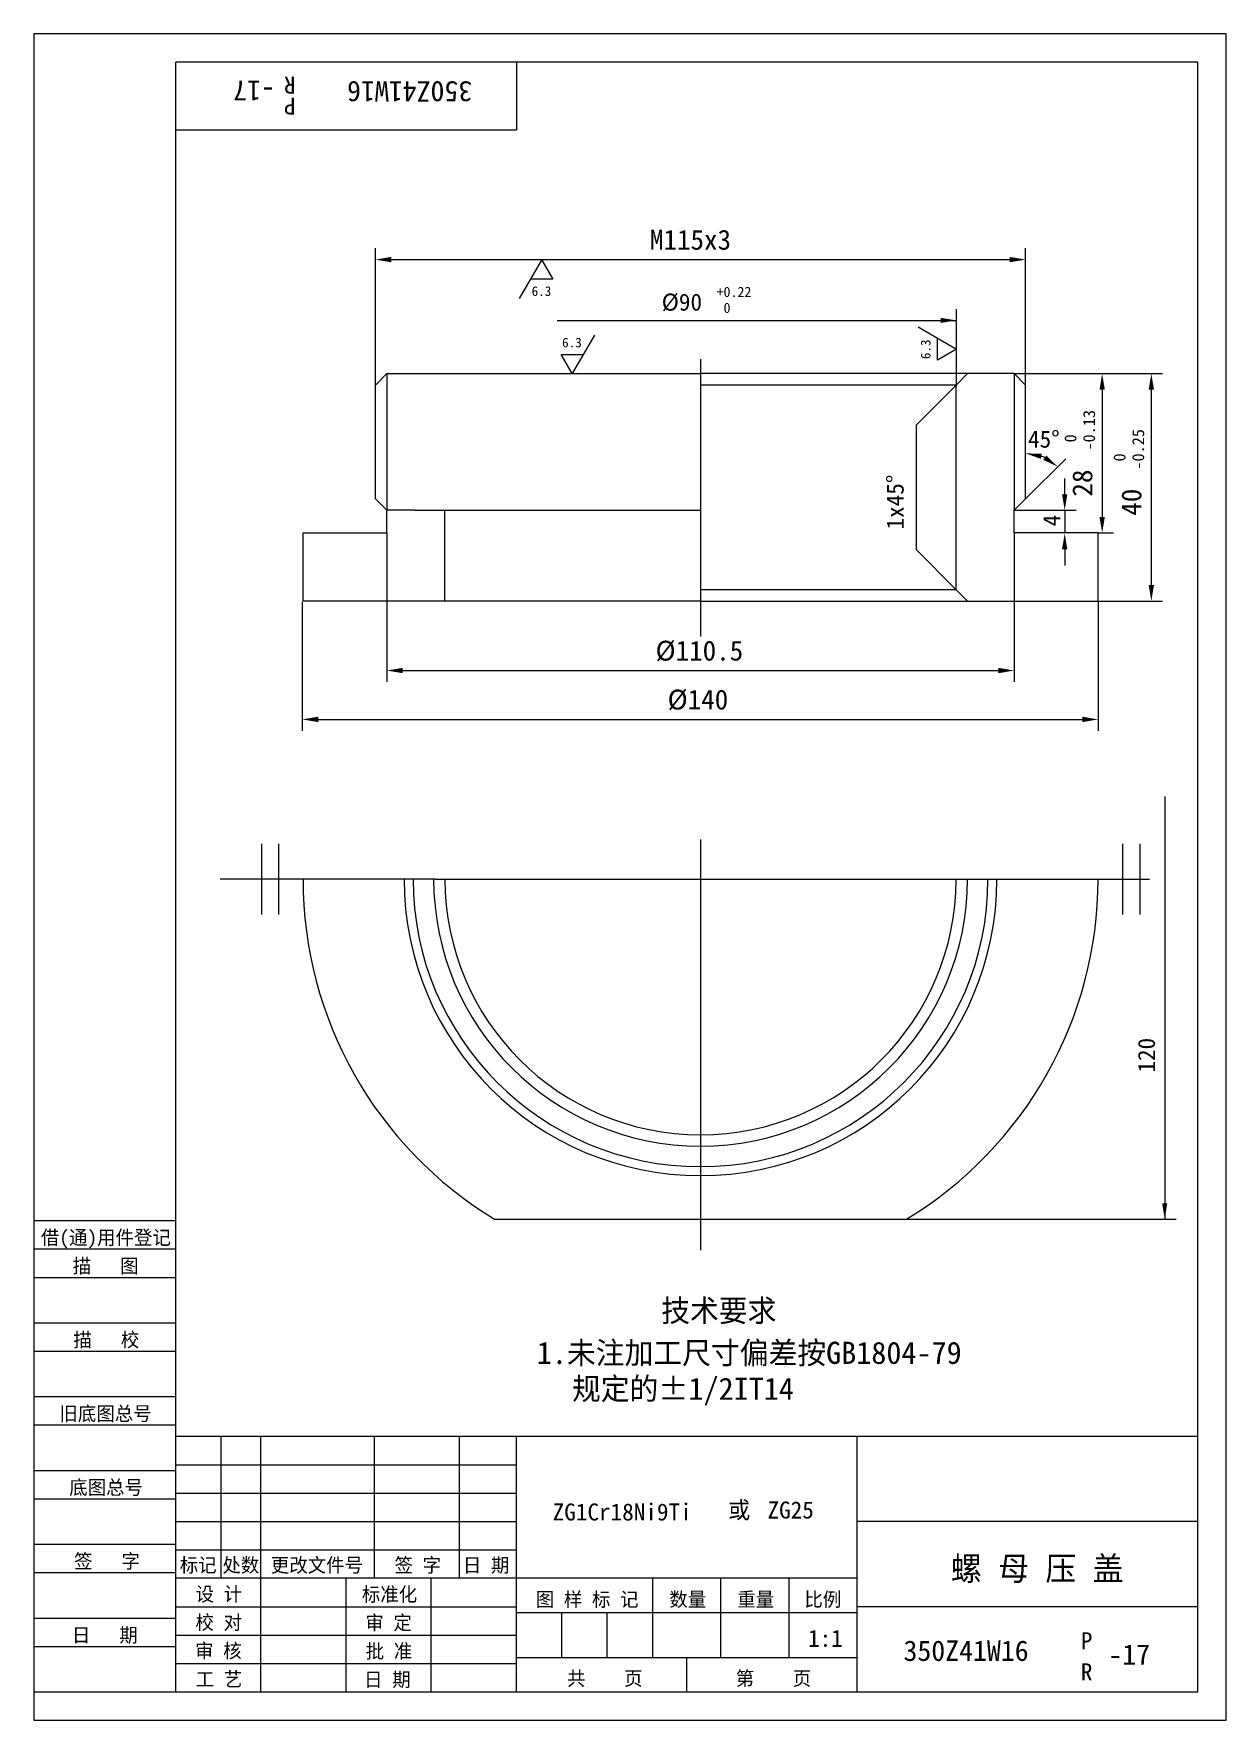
# Model space of a CAD drawing. Header units: metres. Extents: x 0 to 210, y 0 to 297.
import ezdxf

# ---------------------------------------------------------------- set-up
doc = ezdxf.new("R2010")
doc.units = ezdxf.units.M
for name, color, linetype in [('C', 6, 'Continuous'), ('D', 1, 'Continuous'), ('FL', 5, 'Continuous'), ('HA', 5, 'Continuous'), ('T', 7, 'Continuous'), ('TL', 4, 'Continuous')]:
    doc.layers.add(name, color=color, linetype=linetype)

# ---------------------------------------------------------------- blocks, each defined once
blk = doc.blocks.new('TUKUN4')
at = {"layer": 'FL'}
for p, q in [((0, 297), (0, 0)), ((210, 297), (0, 297)), ((210, 0), (210, 297)), ((0, 78), (25, 78)), ((0, 70), (25, 70)), ((0, 65), (25, 65)), ((0, 57), (25, 57)), ((0, 52), (25, 52)), ((33, 25), (33, 50)), ((40, 5), (40, 50)), ((60, 25), (60, 50)), ((75, 25), (75, 50)), ((25, 45), (85, 45)), ((0, 44), (25, 44)), ((0, 39), (25, 39)), ((25, 40), (85, 40)), ((25, 35), (85, 35)), ((0, 31), (25, 31)), ((25, 30), (85, 30)), ((0, 26), (25, 26)), ((70, 5), (70, 25)), ((0, 18), (25, 18)), ((25, 20), (85, 20)), ((25, 15), (85, 15)), ((0, 13), (25, 13)), ((25, 10), (85, 10)), ((0, 0), (210, 0))]:
    blk.add_line(p, q, dxfattribs=at)
at = {"layer": 'TL'}
for p, q in [((25, 5), (25, 292)), ((205, 292), (25, 292)), ((85, 292), (85, 280)), ((205, 5), (205, 292)), ((85, 280), (25, 280)), ((0, 88), (25, 88)), ((0, 83), (25, 83)), ((205, 50), (25, 50)), ((85, 5), (85, 50)), ((145, 5), (145, 50)), ((205, 35), (145, 35)), ((145, 25), (25, 25)), ((55, 5), (55, 25)), ((109, 11), (109, 25)), ((121, 11), (121, 25)), ((133, 11), (133, 25)), ((85, 19), (145, 19)), ((93, 11), (93, 19)), ((101, 11), (101, 19)), ((205, 20), (145, 20)), ((145, 11), (85, 11)), ((115, 5), (115, 11)), ((0, 5), (205, 5))]:
    blk.add_line(p, q, dxfattribs=at)
at = {"layer": 'T'}
for s, p in [('借(通)用件登记', (1.26, 83.76)), ('描   图', (6.86, 78.76)), ('描   校', (6.98, 65.76)), ('旧底图总号', (4.52, 52.76)), ('底图总号', (6.25, 39.76)), ('签   字', (7.1, 26.76)), ('标记', (25.71, 26.07)), ('处数', (33.22, 26.07)), ('更改文件号', (41.75, 26.07)), ('签 字', (63.53, 26.07)), ('日 期', (75.57, 26.07)), ('设 计', (28.5, 20.99)), ('标准化', (57.77, 20.93)), ('图 样 标 记', (88.4, 20.04)), ('数量', (111.92, 20.04)), ('重量', (123.88, 20.04)), ('比例', (135.7, 20.04)), ('校 对', (28.48, 15.99)), ('审 定', (58.39, 15.93)), ('日   期', (6.72, 13.76)), ('审 核', (28.41, 10.99)), ('批 准', (58.46, 10.93)), ('共    页', (93.91, 6.13)), ('第    页', (123.62, 6.13)), ('工 艺', (28.52, 5.99)), ('日 期', (58.18, 5.93))]:
    blk.add_text(s, height=2.5, dxfattribs=at).set_placement(p)

msp = doc.modelspace()

# ---------------------------------------------------------------- linework, layer by layer
at = {"layer": 'C'}
for p, q in [((117.42, 239.71), (117.42, 190.86)), ((117.42, 155.1), (117.42, 101.45)), ((41.51, 148.11), (32.81, 148.11)), ((51.79, 148.11), (41.51, 148.11)), ((70.77, 148.11), (51.79, 148.11)), ((70.77, 148.11), (166.46, 148.11)), ((166.46, 148.11), (190.18, 148.11)), ((190.18, 148.11), (196.51, 148.11)), ((117.42, 101.45), (117.42, 82.8))]:
    msp.add_line(p, q, dxfattribs=at)
at = {"layer": 'D'}
for p, q in [((60.17, 235.14), (60.17, 259.22)), ((174.67, 235.14), (174.67, 259.22)), ((62.97, 257.22), (171.87, 257.22)), ((85.55, 250.37), (89.45, 257.13)), ((89.45, 257.13), (91.4, 253.75)), ((91.4, 253.75), (87.5, 253.75)), ((92.19, 246.52), (162.48, 246.52)), ((162.48, 235.08), (162.48, 248.52)), ((98.73, 243.92), (94.82, 237.16)), ((155.76, 245.37), (162.52, 241.47)), ((159.14, 239.52), (159.14, 243.42)), ((162.52, 241.47), (159.14, 239.52)), ((92.87, 240.54), (96.77, 240.54)), ((94.82, 237.16), (92.87, 240.54)), ((62.17, 237.14), (62.17, 212.99)), ((162.44, 235.14), (155.37, 228.07)), ((172.67, 237.14), (190.15, 237.14)), ((172.67, 237.14), (172.67, 212.99)), ((190.15, 237.14), (198.8, 237.14)), ((188.15, 234.34), (188.15, 211.89)), ((196.8, 234.34), (196.8, 199.9)), ((155.37, 228.07), (155.37, 206.16)), ((174.67, 215.09), (181.74, 222.16)), ((181.55, 215.89), (181.55, 218.69)), ((172.67, 213.09), (183.55, 213.09)), ((181.55, 213.09), (181.55, 209.02)), ((62.17, 209.09), (62.17, 182.86)), ((172.67, 209.08), (172.67, 182.86)), ((187.42, 209.09), (190.15, 209.09)), ((162.44, 199.09), (155.37, 206.16)), ((181.55, 206.22), (181.55, 203.42)), ((181.55, 203.42), (181.55, 203.33)), ((47.29, 196.97), (47.29, 174.25)), ((187.36, 197.1), (198.8, 197.1)), ((187.46, 196.97), (187.46, 174.25)), ((64.97, 184.86), (169.87, 184.86)), ((50.09, 176.25), (184.66, 176.25)), ((199.16, 162.7), (199.16, 88.24)), ((40.09, 154.32), (40.09, 141.89)), ((43.09, 154.32), (43.09, 141.89)), ((191.75, 154.32), (191.75, 141.89)), ((194.75, 154.32), (194.75, 141.89)), ((153.69, 88.24), (201.16, 88.24))]:
    msp.add_line(p, q, dxfattribs=at)
msp.add_arc((174.67, 215.09), 8, 65.16, 69.84, dxfattribs=at)
for points in [[(62.97, 257.69), (62.97, 256.75), (60.17, 257.22)], [(171.87, 257.69), (171.87, 256.75), (174.67, 257.22)], [(159.68, 246.97), (162.48, 246.52), (159.68, 246.07)], [(187.68, 234.34), (188.61, 234.34), (188.15, 237.14)], [(196.34, 234.34), (197.27, 234.34), (196.8, 237.14)], [(177.35, 222.14), (177.51, 223.06), (174.67, 223.09)], [(178.3, 222.73), (177.77, 221.97), (180.33, 220.75)], [(181.08, 215.89), (182.01, 215.89), (181.55, 213.09)], [(187.68, 211.89), (188.61, 211.89), (188.15, 209.09)], [(181.08, 206.22), (182.01, 206.22), (181.55, 209.02)], [(196.34, 199.9), (197.27, 199.9), (196.8, 197.1)], [(64.97, 185.33), (64.97, 184.39), (62.17, 184.86)], [(169.87, 185.33), (169.87, 184.39), (172.67, 184.86)], [(50.09, 176.72), (50.09, 175.78), (47.29, 176.25)], [(184.66, 176.72), (184.66, 175.78), (187.46, 176.25)], [(199.61, 91.04), (199.16, 88.24), (198.71, 91.04)]]:
    msp.add_solid(points, dxfattribs=at)
at = {"layer": 'HA'}
msp.add_arc((117.42, 148.11), 50.62, 180, 0, dxfattribs=at)
at = {"layer": 'TL'}
for p, q in [((60.17, 235.14), (62.17, 237.14)), ((60.17, 215.09), (60.17, 235.14)), ((62.17, 237.14), (64.17, 237.14)), ((64.17, 237.14), (117.53, 237.14)), ((164.44, 237.14), (117.44, 237.14)), ((162.44, 235.14), (117.44, 235.14)), ((162.44, 235.14), (164.44, 237.14)), ((162.44, 213.11), (162.44, 235.14)), ((170.67, 237.14), (164.44, 237.14)), ((172.67, 237.14), (170.67, 237.14)), ((174.67, 235.14), (172.67, 237.14)), ((174.67, 215.09), (174.67, 235.14)), ((62.17, 213.09), (60.17, 215.09)), ((172.67, 213.09), (174.67, 215.09)), ((67.17, 213.09), (62.1, 213.09)), ((62.17, 209.09), (62.17, 213.09)), ((67.17, 213.09), (117.53, 213.09)), ((72.4, 197.22), (72.4, 213.11)), ((162.44, 199.09), (162.44, 213.11)), ((172.67, 209.09), (172.67, 213.09)), ((47.42, 209.09), (62.17, 209.09)), ((47.42, 197.09), (47.42, 209.09)), ((187.42, 209.09), (172.67, 209.09)), ((187.42, 197.09), (187.42, 209.09)), ((162.44, 199.09), (117.44, 199.09)), ((162.44, 199.09), (164.44, 197.09)), ((117.42, 197.09), (47.42, 197.09)), ((117.42, 197.09), (164.44, 197.09)), ((164.44, 197.09), (187.42, 197.09)), ((81.15, 88.24), (153.69, 88.24))]:
    msp.add_line(p, q, dxfattribs=at)
for radius, start, end in [(70, 180, 238.79), (52.2, 180, 0), (47, 180, 0), (45, 180, 0), (70, 301.21, 0)]:
    msp.add_arc((117.42, 148.11), radius, start, end, dxfattribs=at)

# ---------------------------------------------------------------- block references
at = {"layer": 'D'}
msp.add_blockref('TUKUN4', (0, 0), dxfattribs=at)

# ---------------------------------------------------------------- texts
for s, height, rotation, p in [('-17', 3.6, 180, (42.46, 288.74)), ('R', 3, 180, (46.11, 289.44)), ('350Z41W16', 3.6, 180, (77.22, 288.62)), ('P', 3, 180, (46.11, 285.76)), ('6.3', 1.7, 90, (157.91, 239.69)), ('-0.13', 2.1, 90, (186.89, 223.6)), (' 0', 2.1, 90, (183.6, 223.6)), ('-0.25', 2.1, 90, (195.54, 220.24)), (' 0', 2.1, 90, (192.25, 220.24)), ('28', 3.5, 90, (186.4, 215.49)), ('1x45%%d', 3, 90, (153.19, 209.69)), ('40', 3.5, 90, (195.05, 212.12)), ('4', 3, 90, (180.76, 210.25)), ('120', 3, 90, (197.45, 114.05))]:
    msp.add_text(s, height=height, rotation=rotation, dxfattribs=at).set_placement(p)
for s, height, p in [('M115x3', 3.5, (108.51, 258.97)), ('6.3', 1.7, (87.67, 250.82)), ('%%C90', 3, (110.58, 248.24)), ('+0.22', 1.8, (120.25, 250.64)), (' 0', 1.8, (120.25, 247.82)), ('6.3', 1.7, (93.04, 241.77)), ('45%%d', 3, (175.09, 224.11)), ('%%C110.5', 3.5, (109.5, 186.61)), ('%%C140', 3.5, (111.62, 178)), ('技术要求', 3.9, (110.5, 70.19)), ('1.未注加工尺寸偏差按GB1804-79', 3.9, (88.6, 62.76)), ('规定的%%p1/2IT14', 3.9, (94.78, 56.43)), ('或', 3, (122.27, 35.53)), ('ZG1Cr18Ni9Ti ', 3, (91.38, 35.18)), ('ZG25', 3, (129.21, 35.53)), ('螺 母 压 盖', 4.2, (161.5, 24.63)), ('1:1', 3, (136.35, 12.93)), ('P', 3, (184.39, 12.5)), ('350Z41W16', 3.6, (153.16, 10.45)), ('-17', 3.6, (189.25, 9.77)), ('R', 3, (184.39, 7.03))]:
    msp.add_text(s, height=height, dxfattribs=at).set_placement(p)

doc.saveas('drawing.dxf')
